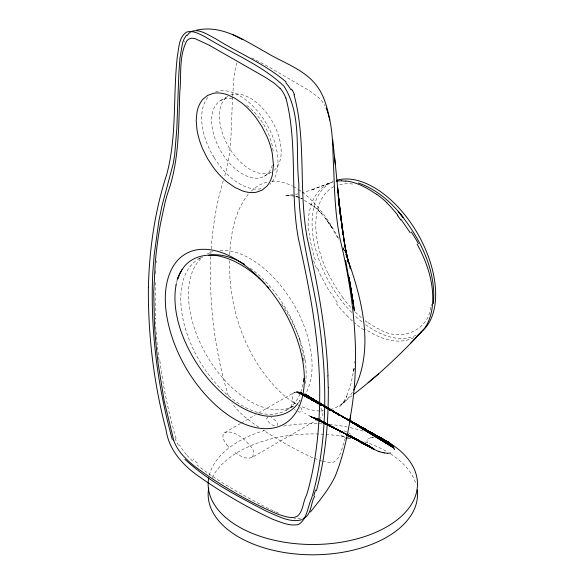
<?xml version="1.0" encoding="UTF-8"?>
<svg xmlns="http://www.w3.org/2000/svg" width="584" height="584" viewBox="0 0 584 584"><rect width="100%" height="100%" fill="white"/><g stroke="black" fill="none" stroke-linecap="round" stroke-linejoin="round"><path stroke-width="0.44" stroke-dasharray="2.92 2.19" d="M229.563 260.603C228.475 309.841 246.521 361.182 283.276 394.842A75.212 43.42 60 0 0 295.562 403.595M155.205 282.401L155.162 300.169L155.855 318.346M210.663 256.486C209.021 303.906 214.708 351.904 228.789 397.259M232.688 96.907C230.884 123.896 232.556 151.731 224.212 177.835M232.731 96.039C233.527 84.79 233.425 73.168 237.126 62.386M155.534 273.728L155.767 269.436M210.831 253.945L211.109 249.711M211.167 248.864C212.97 225.11 216.664 201.371 223.971 178.653M354.678 363.255L354.795 361.452M229.687 254.558C230.841 233.52 234.732 211.277 248.178 194.355M297.884 411.523C301.453 413.779 303.184 409.274 300.227 407.187M156.235 262.639L156.359 260.946M354.043 368.11L353.539 372.417L354.101 368.978M431.153 305.797L431.415 304.308M354.094 368.241L351.028 383.469L346.151 397.66L346.911 396.091L342.83 403.216L344.662 400.894L339.567 406.668L345.889 400.485L343.436 402.712L352.378 395.39M367.059 440.497L367.051 441.818M430.846 307.25C427.692 331.77 399.982 341.516 379.921 329.58A92.221 53.246 60 0 1 375.87 327.551L367.424 322.332M175.711 285.853L177.083 280.196M184.215 42.143L184.478 41.223M345.414 438.007C341.888 445.979 341.655 456.995 333.851 462.054L329.274 462.564L322.456 461.287M352.422 392.331C347.093 400.544 339.136 407.588 329.42 409.822M277.159 425.568C278.444 422.758 275.042 420.181 273.1 418.619A13.987 8.074 60 0 0 271.129 417.48M251.354 191.158C255.865 186.573 261.778 183.157 268.144 182.062M240.491 423.502L224.774 432.576C221.117 434.335 223.453 440.723 226.395 444.322M294.409 392.419C290.051 394.017 292.526 400.631 295.57 404.42M368.548 438.62L368.577 438.599A4.964 2.862 0 0 0 368.365 438.73M317.908 419.421L251.894 457.535C257.142 450.49 249.908 446.329 246.134 441.183C239.389 435.547 232.33 430.247 224.774 432.576M220.716 100.484L227.665 96.469A43.691 25.229 60 0 0 228.439 146.475A43.691 25.229 60 0 0 271.363 172.112M264.406 176.164L271.356 172.149M198.867 258.858L201.954 257.07M241.28 423.05L255.42 414.881M258.566 413.07L293.934 392.652M286.255 410.216L293.204 406.201M318.696 418.969C325.733 416.173 322.317 410.048 320.47 407.362M251.843 457.564C245.433 459.754 239.097 455.484 233.228 451.271M333.829 186.639C317.813 195.26 314.608 215.839 316.134 232.352M294.059 392.579L296.271 391.981L299.176 392.149M413.866 337.691C397.886 345.589 379.177 338.567 365.445 329.215M332.588 181.96C311.849 188.464 306.483 213.634 308.556 232.753M368.949 438.401L368.957 438.394A5.088 2.935 0 0 1 369.219 438.277M328.938 183.31L310.965 190.165L331.347 182.354M294.701 392.302L295.197 392.156M313.849 189.136L302.162 192.837M369.738 438.088L370.365 437.92M267.903 416.823C264.632 418.713 269.209 422.867 271.129 424.181A13.987 8.074 60 0 0 273.1 425.32L276.655 425.882M339.559 184.515L346.991 183.646A85.366 49.29 60 0 1 350.882 183.829L354.787 184.398M370.533 437.883L374.483 437.686L372.921 437.635M295.497 194.355L298.052 193.866M293.022 194.742L286.81 195.319L290.226 195.319L285.094 195.085L295.103 196.282M320.594 411.048L325.047 410.669M371.986 437.679L372.855 437.635M296.438 391.966L301.548 394.58L296.825 391.952L301.198 394.149M300.782 518.92L294.081 518.307M318.083 418.312L317.959 418.312M271.655 181.493C278.875 180.96 286.153 182.77 292.526 186.135M297.256 391.952L297.672 391.966M317.623 418.305L317.499 418.305M297.723 391.966L318.346 403.413M317.127 418.283L322.675 421.319M319.689 410.975L314.25 410.537L307.907 409.063L301.651 406.712M301.643 393.813L297.825 391.974L323.251 406.084M316.966 418.268L316.856 418.254M316.915 418.261L322.507 421.298M316.477 418.217L318.032 419.071M298.534 392.046L318.433 403.164M298.614 392.061L302.205 392.952M316.258 418.18L315.521 418.056M315.922 418.129L317.521 418.984L315.579 418.071M295.891 196.443L297.482 196.757L294.226 195.976M299.548 392.214L302.037 393.579M299.723 392.251L302.118 393.601M317.565 419.261L315.112 417.976M299.811 392.273L302.293 393.645M299.899 392.287L318.243 402.653M300.074 392.331L302.264 392.974M313.688 417.604L322.689 422.093M314.353 417.786L317.543 419.458L314.382 417.794M292.599 195.589L295.044 196.246M295.862 196.465L299.935 197.881M314.082 417.713L317.316 419.4M313.812 417.633L322.704 422.247M313.717 417.611L312.593 417.239M312.995 417.377L322.638 422.327M346.538 431.875C343.115 429.204 336.274 432.437 341.903 435.722A13.987 8.074 0 0 0 343.874 436.861M314.44 458.374L321.653 460.995M312.352 417.151L311.856 416.961M311.396 416.779L322.66 422.414L307.184 414.655M345.042 437.35L343.874 436.861M300.745 198.21L302.373 198.859L299.242 197.472M311.615 416.866L317.287 419.728L311.644 416.874M311.425 416.786L310.717 416.487L317.55 419.881L311.885 416.976M311.338 416.75L322.704 422.473L311.089 416.647M251.726 57.86L267.136 65.985L309.024 90.432L317.952 96.922L321.959 101.105L325.062 105.784M278.765 513.197L276.013 512.007M295.409 403.464C291.905 400.828 289.226 405.114 292.562 407.581M310.564 416.421L346.013 434.109M304.476 393.864L307.651 395.514M274.181 511.183L275.101 511.591M273.268 510.759L269.596 509.036M304.906 394.061L306.476 394.857M312.834 457.79C295.548 449.928 279.043 440.409 263.107 430.101M322.74 422.473L309.681 416.005L317.492 419.867M268.684 508.598L265.019 506.795M326.098 424.13L309.44 415.888M323.259 422.699L346.181 434.007M318.302 420.268L322.332 422.269M323.142 422.67L326.405 424.312L323.164 422.692M345.735 433.883L327.179 424.67L345.618 434.094L327.186 424.152M346.334 434.116L326.733 424.429L346.268 434.43L327.113 424.459M297.679 196.779L300.008 197.932M300.782 198.319L302.337 199.093M323.478 422.502L346.392 434.24L327.062 423.853M293.285 186.515L297.847 189.15M318.119 420.188L345.962 434.102L323.405 422.049L345.816 434.065M323.273 422.765L346.188 434.262M326.157 424.196L318.076 420.122L326.201 424.225M323.514 422.882L325.952 424.108M326.763 424.517L346.254 434.321M318.338 420.232L322.375 422.276M327.215 424.721L345.764 434.094M327.011 424.634L345.648 434.043M323.222 422.721L346.064 434.306L323.463 422.312M346.305 434.459L326.952 424.59L346.363 434.372L327.128 424.115M326.901 424.539L346.173 434.35L326.923 424.079M264.099 506.335C240.871 494.006 217.555 481.318 196.961 464.835M322.733 422.371L312.717 417.283L317.528 419.743M318.331 420.151L322.346 422.203M323.149 422.612L326.361 424.254M326.244 424.145L318.134 419.969L326.091 424.072M327.055 424.561L345.706 434.16L327.201 424.342M323.441 422.743L345.94 434.299L323.244 422.56M322.434 422.144L318.389 420.057L322.353 422.108M323.397 422.612L346.151 434.394M323.149 422.524L326.354 424.181M327.157 424.597L346.385 434.54L326.989 424.298M318.112 419.808L326.222 424.035M326.989 424.422L346.341 434.489M318.338 419.874L322.324 421.962M323.127 422.378L326.317 424.042M318.375 419.889L322.404 421.991M323.207 422.414L326.434 424.094M327.237 424.51L345.764 434.182M318.112 419.619L326.186 423.874M318.097 419.611L326.127 423.838M326.93 424.254L346.217 434.394M323.426 422.283L345.881 434.182M318.36 419.677L322.397 421.809M323.178 422.225L326.419 423.94M326.894 424.057L346.151 434.306M318.324 419.414L322.324 421.553M323.127 421.976L326.325 423.685M317.776 419.027L316.17 418.173L317.776 419.035M318.331 419.421L322.353 421.568M323.164 421.998L326.383 423.721M318.82 419.494L326.054 423.393M326.821 423.801L346.129 434.197M306.534 394.886L318.375 401.989M316.667 418.239L318.273 419.1M319.068 419.531L322.288 421.276M323.062 421.692L326.303 423.444M323.244 421.692L346.188 434.138M323.405 421.714L346.341 434.189M318.908 419.166L326.098 423.086M326.814 423.48L346.064 433.985M302.337 395.018L318.317 403.792L302.191 395.018M319.098 404.223L323.105 406.428M323.879 406.851L327.106 408.618M327.872 409.041L347.867 420.027M296.606 391.959L301.468 394.58M318.944 404.201L327.025 408.603M327.719 409.012L348.59 420.436M319.127 419.173L322.346 420.933M323.083 421.341L326.346 423.123M327.04 423.502L346.341 434.08M296.898 391.944L323.419 406.479M324.032 406.88L348.181 420.13M302.41 395.018L318.389 403.807M319.171 404.23L323.186 406.435M323.959 406.865L327.179 408.632M327.952 409.055L347.947 420.049M306.892 395.083L307.826 395.616M301.395 394.149L297.431 391.952L301.475 394.149M318.813 403.785L323.572 406.428M324.361 406.858L326.741 408.179M297.358 391.952L301.322 394.142M302.111 394.58L318.105 403.369M318.754 403.785L323.514 406.413M324.303 406.851L326.682 408.165M301.913 394.587L323.551 406.493M324.135 406.814L348.298 420.159M319.119 403.843L323.098 406.048M323.864 406.479L327.055 408.252M348.444 420.13L327.821 408.676L348.604 420.195L318.703 402.201L327.274 407.355M297.592 391.959L301.629 394.163M302.337 394.594L318.265 403.398M326.982 408.231L318.959 403.807L326.821 408.194M327.668 408.639L348.363 420.1M327.587 408.618L348.21 420.049M298.147 392.003L301.315 393.769M302.103 394.207L317.952 403.048M318.725 403.478L323.492 406.143M297.986 391.988L301.234 393.762M301.943 394.193L323.412 406.121M324.105 406.53L347.969 419.808M323.945 406.493L327.215 408.289M302.271 394.229L318.273 403.121M318.886 403.515L326.982 407.997M327.587 408.384L348.363 419.969M298.227 392.01L301.395 393.784M302.183 394.222L318.032 403.069M318.806 403.5L323.572 406.165M326.741 407.931L324.346 406.595L348.049 419.845L327.748 407.617M327.507 408.362L348.122 419.874M298.723 392.076L301.271 393.434M301.892 393.85L323.426 405.895M324.032 406.281L348.597 420.064M319.127 403.573L323.186 405.829M323.872 406.23L327.142 408.048M327.828 408.45L348.517 420.035M299.147 392.141L301.687 393.514M302.308 393.923L318.28 402.88M318.908 403.281L326.974 407.785M327.602 408.179L348.312 419.83M298.979 392.112L301.439 393.463M302.14 393.893L318.054 402.821M318.747 403.237L323.587 405.938M324.281 406.347L326.755 407.72M327.442 408.128L348.115 419.757L327.77 407.902M302.738 394.01L323.368 405.668M324.062 406.077L348.582 419.962L324.178 405.946M299.315 392.171L301.862 393.543M302.483 393.959L318.462 402.938M319.09 403.332L323.207 405.617M323.835 406.011L327.157 407.858M327.785 408.245L348.502 419.925M318.952 403.077L326.923 407.588M327.624 408.012L348.217 419.706M302.994 394.069L318.09 402.617M318.784 403.026L326.777 407.544M327.463 407.953L348.101 419.662M302.906 394.047L317.922 402.566M318.696 402.996L323.456 405.697M324.222 406.135L347.947 419.589M300.278 392.382L302.03 393.324M302.643 393.726L323.324 405.478M323.93 405.858L348.56 419.881M300.103 392.339L318.338 402.69M319.046 403.113L327.018 407.639M327.726 408.055L348.327 419.772M300.541 392.448L302.118 393.346M302.906 393.799L323.405 405.508M323.237 405.128L304.271 394.215L318.36 402.427M324.025 405.588L327.186 407.406M327.982 407.858L348.531 419.684M319.149 402.887L323.069 405.165M323.85 405.624L326.989 407.45M318.127 401.85L304.753 393.988L317.959 401.887M326.777 406.939L318.908 402.31L348.254 420.21M327.566 407.398L348.013 419.421M318.74 402.354L323.397 405.135M324.178 405.603L327.288 407.457M328.062 407.924L348.268 419.998L324.244 405.508M304.373 200.312L314.834 207.086L310.462 203.852M308.038 395.74L318.521 402.12M306.388 394.806L318.039 401.799M318.806 402.252L323.478 405.062M306.651 394.952L318.287 401.953L307.009 395.149M327.595 407.559L348.538 420.166M319.156 402.456L323.062 404.8M323.843 405.274L326.967 407.15M307.447 395.397L327.157 407.34M327.544 407.574L348.575 420.327M308.243 395.864L313.666 399.792L318.28 404.413M305.753 413.771L305.264 413.45M298.606 189.647L301.651 191.64M305.052 413.311L304.658 413.034M258.778 427.167C248.835 420.473 239.06 413.056 231.994 403.252M295.409 410.165L294.402 409.399M318.674 209.963L314.396 206.765L322.091 213.853L318.229 209.963L325.12 217.898L332.522 228.417L325.653 218.416L332.741 229.067L338.924 240.068M302.417 411.37L301.986 411.019M302.344 192.209C318.557 204.656 330.15 222.073 339.348 240.09M350.531 434.182L349.677 433.51A13.987 8.074 0 0 0 348.743 432.912M192.574 461.024L186.362 454.732M299.833 409.143L299.519 408.836M228.906 447.308L227.468 445.687M227.3 445.483L227.023 445.132M226.884 444.957L226.417 444.351M337.333 302.417L328.471 289.708L321.039 276.071M342.99 297.913L334.829 285.766L327.821 272.962M281.722 304.125L290.511 318.441L297.92 334.333A82.6 47.691 60 0 1 305.14 385.579M214.204 157.76L212.846 155.483A53.932 31.134 60 0 1 208.094 97.156M343.166 248.28L344.275 250.47L342.976 247.601M343.1 247.879L344.202 250.302M317.513 268.136L318.346 270.122M343.903 249.623L344.589 251.295M176.134 438.518C168.513 413.005 163.221 386.776 159.812 360.364M299.446 338.37L299.891 339.654M304.797 358.423L305.082 360.248M415.969 335.26A87.388 50.45 60 0 1 365.073 324.273M361.963 321.872A87.388 50.45 60 0 1 354.649 315.448M351.685 312.513A87.388 50.45 60 0 1 333.398 181.441M300.132 406.011A75.212 43.42 60 0 1 297.847 404.865M176.631 282.656A82.6 47.691 60 0 1 177.025 281.13M261.004 188.749A53.932 31.134 60 0 1 212.861 155.49M215.635 91.892A53.932 31.134 60 0 1 266.443 123.75A53.932 31.134 60 0 1 269.896 184.332M197.428 463.105A103.28 62.868 61.6 0 1 193.165 459.323M186.42 454.622A36.953 19.892 59 0 1 179.449 444.899M178.536 445.453A25.893 14.578 59 0 1 175.127 438.569M159.052 360.065A527.002 303.125 60.1 0 1 155.132 317.981M327.814 272.962A80.789 46.647 60 0 1 316.214 232.388M367.416 322.39A77.942 45.005 60 0 1 364.591 320.287M361.277 317.608A77.942 45.005 60 0 1 354.817 311.652M350.728 307.337A77.942 45.005 60 0 1 343.02 297.884M315.389 260.187A87.498 49.822 60.4 0 1 309.367 233.126M316.462 268.275A86.673 50.217 59.8 0 1 313.44 260.15M320.944 276.101A82.84 44.216 60.8 0 1 318.243 270.137M348.217 316.9A85.797 49.757 58.1 0 1 336.318 303.636M363.92 329.967A82.045 44.077 57 0 1 354.488 322.784M352.4 320.966A82.045 44.077 57 0 1 348.239 317.076M293.219 406.179A87.388 50.45 60 0 1 208.51 358.539A87.388 50.45 60 0 1 202.312 257.405M207.349 253.974A87.388 50.45 60 0 1 212.999 251.653M220.058 250.39A87.388 50.45 60 0 1 294.343 305.49A87.388 50.45 60 0 1 303.658 396.843M299.563 401.573A87.388 50.45 60 0 1 298.256 402.741M302.986 384.323A87.388 50.45 60 0 1 210.736 377.322A87.388 50.45 60 0 1 202.794 256.967M250.251 268.18A87.388 50.45 60 0 1 304.096 363.657M230.811 94.922A43.691 25.229 60 0 1 272.129 121.246A43.691 25.229 60 0 1 274.268 170.192M272.261 165.287A43.691 25.229 60 0 1 220.978 151.395A43.691 25.229 60 0 1 233.33 98.944M246.762 105.405A43.691 25.229 60 0 1 273.327 152.884M212.313 477.5A104.682 60.437 0 0 1 345.013 436.847M364.642 441.84A104.682 60.437 0 0 1 386.864 451.629M390.535 453.863A104.682 60.437 0 0 1 416.144 484.596M367.679 439.321A5.439 3.139 0 0 1 367.84 439.153M367.358 442.781A12.812 7.395 0 0 1 367.146 442.212M209.291 475.186A104.675 60.429 0 0 1 266.165 429.985M283.62 426.043A104.675 60.429 0 0 1 347.071 426.97M350.356 427.663A104.675 60.429 0 0 1 363.628 431.233M315.667 418.086L317.273 418.94L315.667 418.086M313.572 417.56L317.579 419.641L313.535 417.553M313.294 417.48L317.324 419.553L313.265 417.465M312.44 417.18L317.28 419.655L312.469 417.195M317.302 419.195L314.878 417.918L317.294 419.188M322.623 421.86L318.616 419.735L322.66 421.882M326.091 423.634L320.477 420.648L326.12 423.648M322.58 421.604L318.579 419.458L322.602 421.619M348.13 420.02L327.522 408.61L348.079 419.998"/><path stroke-width="0.88" d="M433.408 303.57C436.409 269.494 419.509 236.951 398.237 211.459L403.121 217.46C391.652 202.341 376.607 189.289 358.459 183.033M350.707 415.647C347.487 436.445 342.918 457.272 334.961 476.807C328.617 489.706 319.353 500.838 310.411 512M349.633 420.611C360.883 363.014 354.795 303.498 341.874 246.718C335.661 221.92 334.639 196.282 333.807 170.849C332.296 149.876 333.968 127.823 326.113 107.916M316.404 490.75C325.595 457.162 328.558 422.101 328.317 387.374M314.674 496.269C310.454 502.985 311.834 515.336 303.045 518.548M177.178 279.889L179.222 274.517M177.93 278.334L178.77 276.174M177.974 278.232L179.178 275.144M353.758 390.119C374.964 348.757 361.971 299.329 347.341 257.982M181.193 271.122L179.412 274.327L182.157 269.406M299.446 401.018L299.891 400.274M187.15 35.514C194.158 24.608 207.919 34.982 215.898 38.894C239.09 53.494 265.326 64.014 286.175 82.045M186.53 35.106L184.157 38.756L182.573 42.895L179.96 58.013L178.843 73.715L176.821 128.728L174.682 154.767L173.171 163.885L161.921 206.064L158.914 220.84L154.183 254.945L152.796 272.64C150.081 328.85 157.352 385.374 172.324 439.555M297.92 403.303C289.496 415.604 272.662 418.611 259.011 414.603M387.732 441.942L355.24 423.947L387.535 441.818M353.773 394.28C379.308 374.454 403.113 352.32 424.626 328.215C429.576 321.222 431.831 312.688 432.54 304.242C434.138 283.182 427.108 262.413 417.144 244.141M410.552 343.268L421.181 332.325L417.195 335.69M378.68 373.848L368.175 382.666M302.402 519.548C290.146 523.344 277.904 515.964 266.815 511.445C238.162 496.539 208.751 481.486 184.916 459.323M390.813 453.031L387.535 453.272M336.377 181.12L341.669 180.748M196.567 30.2C222.102 24.404 244.521 40.581 265.713 52.151C282.583 62.583 303.3 68.751 315.981 84.775C324.018 94.856 327.237 107.668 329.858 120.019M387.484 453.272L384.411 452.921M345.772 180.974C357.131 182.142 367.278 188.106 376.563 194.37M384.374 452.914L383.381 452.731M383.221 452.695L382.688 452.585M382.608 452.571L380.461 452.001M346.29 437.752C348.035 438.46 352.867 438.701 351.714 435.627M380.14 451.906L379.22 451.6M379.118 451.563L378.184 451.22M382.797 439.577L383.52 439.861M378.067 451.176L374.614 449.578M347.706 434.759L353.481 437.606M347.349 434.686L356.225 439.088M354.546 438.255L347.246 434.635L356.298 439.168M357.809 439.913L359.532 440.774M347.48 434.868L359.759 441M361.343 441.796L362.978 442.614M347.422 434.81L359.729 440.949M346.896 434.627L363.212 442.811M347.173 434.773L356.065 439.256M357.678 440.066L364.146 443.322M355.999 439.226L347.064 434.73L369.468 446.198L346.801 434.657M357.62 440.044L364.117 443.314M364.306 443.468L347.37 434.905L373.234 448.775L347.305 434.905L365.095 443.862M242.798 39.683L232.359 34.354M370.621 446.906L347.078 434.846L372.76 448.476L347.027 434.781L372.344 448.205L347.29 434.949L371.117 447.308M347.546 435.124L370.789 447.045M347.509 435.087L370.154 446.775L346.925 434.803L371.344 447.483L347.151 434.905L370.541 446.84M347.181 434.956L371.212 447.388M347.064 434.89L371.001 447.402M347.37 435.022L370.731 447.205M372.198 448.103L347.173 434.927L370.497 446.804L370.139 446.49M346.947 434.73L372.621 448.388L346.83 434.708L371.957 447.935L371.606 447.68M346.816 434.562L374.497 449.512L346.816 434.343M347.042 434.642L373.651 449.03M346.976 434.569L373.877 449.162M347.13 434.62L374.023 449.249M346.867 434.423L374.534 449.534M351.013 421.75L353.459 423.093L351.094 421.779M354.999 423.94L356.649 424.853M358.196 425.692L387.002 441.519M350.904 421.728L386.915 441.475M353.773 423.21L349.736 420.984L353.751 423.115M355.16 423.999L387.331 441.708M355.079 423.969L387.082 441.562M349.714 420.896L353.67 423.086M351.247 421.757L353.627 423.071M349.809 421.006L387.491 441.796M349.195 420.546L388.053 442.132M349.159 420.546L387.973 442.088M355.284 423.962L387.812 441.993M351.166 421.582L388.44 442.38M350.217 421.079L388.36 442.329M350.064 421.013L388.207 442.234M349.152 420.414L388.747 442.577M351.247 421.611L388.513 442.431M349.349 420.48L389.112 442.825M349.188 420.414L388.893 442.679M389.404 443.03L349.736 420.655L392.061 445.307L393.331 446.935L349.816 420.925M350.371 421.027L389.258 442.928M349.334 420.385L389.754 443.278M349.137 420.305L389.616 443.183M349.721 420.568L390.024 443.482M349.568 420.495L389.959 443.431M349.488 420.458L389.82 443.329M349.159 420.232L390.353 443.745M349.831 420.633L390.156 443.584M349.385 420.341L390.419 443.796L392.061 445.307L349.59 420.341M349.32 420.144L390.419 443.796M386.849 441.343L387.688 441.832M349.86 420.867L393.521 447.249L349.312 420.633L393.718 447.651M349.633 420.75L393.39 447.023M349.422 420.816L393.857 447.95L349.444 420.933M259.011 278.108L264.91 283.722M267.195 286.16L268.903 287.992M280.035 88.337L274.436 83.337L265.537 77.431L209.087 45.136L195.406 38.785L191.953 38.128L189.004 38.997A27.397 15.819 60 0 0 186.676 41.106C178.697 56.48 181.544 75.146 179.792 91.892C178.58 126.027 179.383 161.155 167.484 193.735A404.077 233.293 60 0 0 165.089 202.444L160.396 224.198A570.488 329.376 60 0 0 155.315 262.194L153.716 291.905L154.41 323.113A520.899 300.745 60 0 0 158.315 364.73L164.228 401.04L173.747 440.424M397.923 215.284L391.119 207.24A76.606 47.508 63.2 0 0 386.849 202.918M401.106 219.54L410.318 232.87M291.372 89.14L291.934 90.17M393.893 448.037L394.171 448.877M285.941 98.083C297.928 143.912 289.737 192.399 298.446 238.849C308.556 284.269 317.659 330.164 319.375 376.804A424.743 245.222 60 0 1 319.703 388.134C319.937 422.414 317.097 457.038 308.045 490.202A269.538 155.621 60 0 1 306.359 495.619C302.804 502.116 303.337 511.606 297.081 516.417C291.438 519.088 284.992 516.351 279.444 514.73A147.694 85.271 60 0 1 274.443 512.825C246.331 500.393 219.54 484.713 194.83 466.448A107.967 62.335 60 0 1 188.128 460.761L182.493 455.104A31.28 18.06 60 0 1 176.536 446.643A20.265 11.702 60 0 1 173.689 440.424M294.059 94.842C306.607 141.503 298.329 190.946 307.279 238.279C317.389 283.583 326.295 329.383 327.989 375.906M346.02 254.347L346.903 256.704M346.02 254.412L346.903 256.821M350.298 268.786L345.399 249.368L348.692 262.756C343.217 243.331 342.085 223.022 338.808 203.188L345.246 247.791L348.144 262.15L344.107 241.009L338.209 195.297L342.246 228.979L337.589 187.53L339.435 206.196M345.64 260.449L353.495 304.184L348.947 277.064L350.51 285.7L354.452 310.965L348.947 277.064M302.264 358.437C304.899 372.344 305.512 387.009 301.351 400.682A100.236 57.874 60 0 1 292.635 416.976C287.138 423.509 279.043 427.605 270.567 428.444A101.054 58.342 60 0 1 251.704 426.583C239.075 422.955 227.818 415.655 217.971 407.106A101.054 58.342 60 0 1 199.093 387.185C189.187 374.658 181.128 360.693 175.229 345.852A100.995 58.312 60 0 1 167.418 319.55C164.944 306.746 164.25 293.343 167.418 280.59A100.995 58.312 60 0 1 175.229 263.311C180.726 255.544 189.618 250.419 199.093 249.536A101.054 58.342 60 0 1 217.971 251.405C230.6 255.033 241.849 262.34 251.704 270.888A101.054 58.342 60 0 1 270.567 290.81C279.488 302.096 286.926 314.542 292.635 327.748A100.12 57.809 60 0 1 302.264 358.437M394.244 449.206L394.295 449.607M332.792 139.999L335.267 164.44M342.567 231.644L342.881 234.301L342.472 230.702M334.69 157.848L339.968 211.269M339.611 207.977L339.961 211.532M340.136 213.306L340.319 215.087M340.143 213.072L340.319 214.883M336.837 180.23A87.388 50.45 60 0 1 419.093 236.213A87.388 50.45 60 0 1 420.56 332.413M176.28 284.211A82.6 47.691 60 0 0 183.157 337.063C191.72 358.393 205.072 377.819 222.088 393.28A98.47 56.852 60 0 0 259.011 414.596M180.244 272.786A82.6 47.691 60 0 1 183.157 268.056C191.654 255.814 208.422 252.762 222.088 256.785A98.47 56.852 60 0 1 259.011 278.108M280.086 88.25A19.695 11.373 60 0 1 285.875 98.09M285.788 82.789A22.769 13.439 59.5 0 1 290.693 89.505M292.285 90.009A29.339 17.622 60.8 0 1 294.438 94.79M327.872 375.848A430.094 249.054 59.9 0 1 328.201 387.309M315.513 490.056A281.809 171.754 54.8 0 1 313.849 495.597M411.362 232.045A89.235 49.041 58.4 0 1 418.385 243.623M397.616 215.73A89.272 50.071 61.4 0 1 400.763 219.949M376.592 194.209A79.475 49.297 63.2 0 1 386.915 202.728M341.749 180.952A90.162 49.859 57.1 0 1 345.852 181.215M208.743 255.296A87.388 50.45 60 0 1 244.645 264.428M303.928 378.264A87.388 50.45 60 0 1 303.461 381.746M417.239 489.896A104.682 60.437 0 0 1 311.294 554.793A104.682 60.437 0 0 1 208.714 488.122M376.863 436.27A104.675 60.429 0 0 1 354.035 539.616A104.675 60.429 0 0 1 208.714 477.829M148.387 287.467C148 335.384 153.811 383.44 166.053 429.795C168.856 450.381 183.683 466.127 200.254 477.398C223.219 493.385 247.455 507.664 272.903 519.344C281.043 522.213 289.569 526.439 298.417 524.527C307.337 519.242 307.491 507.029 311.557 498.349C315.747 484.939 318.397 471.106 320.485 457.236C327.792 408.895 325.025 359.642 317.608 311.506C310.578 269.012 298.03 227.249 298.862 183.741C295.256 151.577 302.249 114.836 283.985 86.22C261.45 64.605 231.133 53.1 204.874 36.668C199.37 34.069 193.289 30.259 186.953 31.938C178.733 36.602 179.032 47.932 177.361 56.086C172.871 95.418 177.113 135.889 166.739 174.441C154.811 210.89 149.343 249.2 148.387 287.467M273.451 165.075L272.297 175.237A55.611 32.105 60 0 1 266.946 186.099L262.158 190.107L256.296 192.238A55.969 32.317 60 0 1 242.36 190.858L234.841 187.406L227.315 182.179A55.984 32.324 60 0 1 213.372 167.462L207.51 158.556L202.728 149.03A55.933 32.295 60 0 1 196.961 129.604L196.195 120.472L196.954 112.223A55.955 32.303 60 0 1 202.728 99.462L207.51 95.447L213.372 93.316A55.962 32.31 60 0 1 227.315 94.703L234.834 98.163L242.36 103.39A55.976 32.317 60 0 1 256.288 118.099L262.158 127.005L266.946 136.532A55.626 32.12 60 0 1 272.297 153.585L273.451 165.075"/></g></svg>
